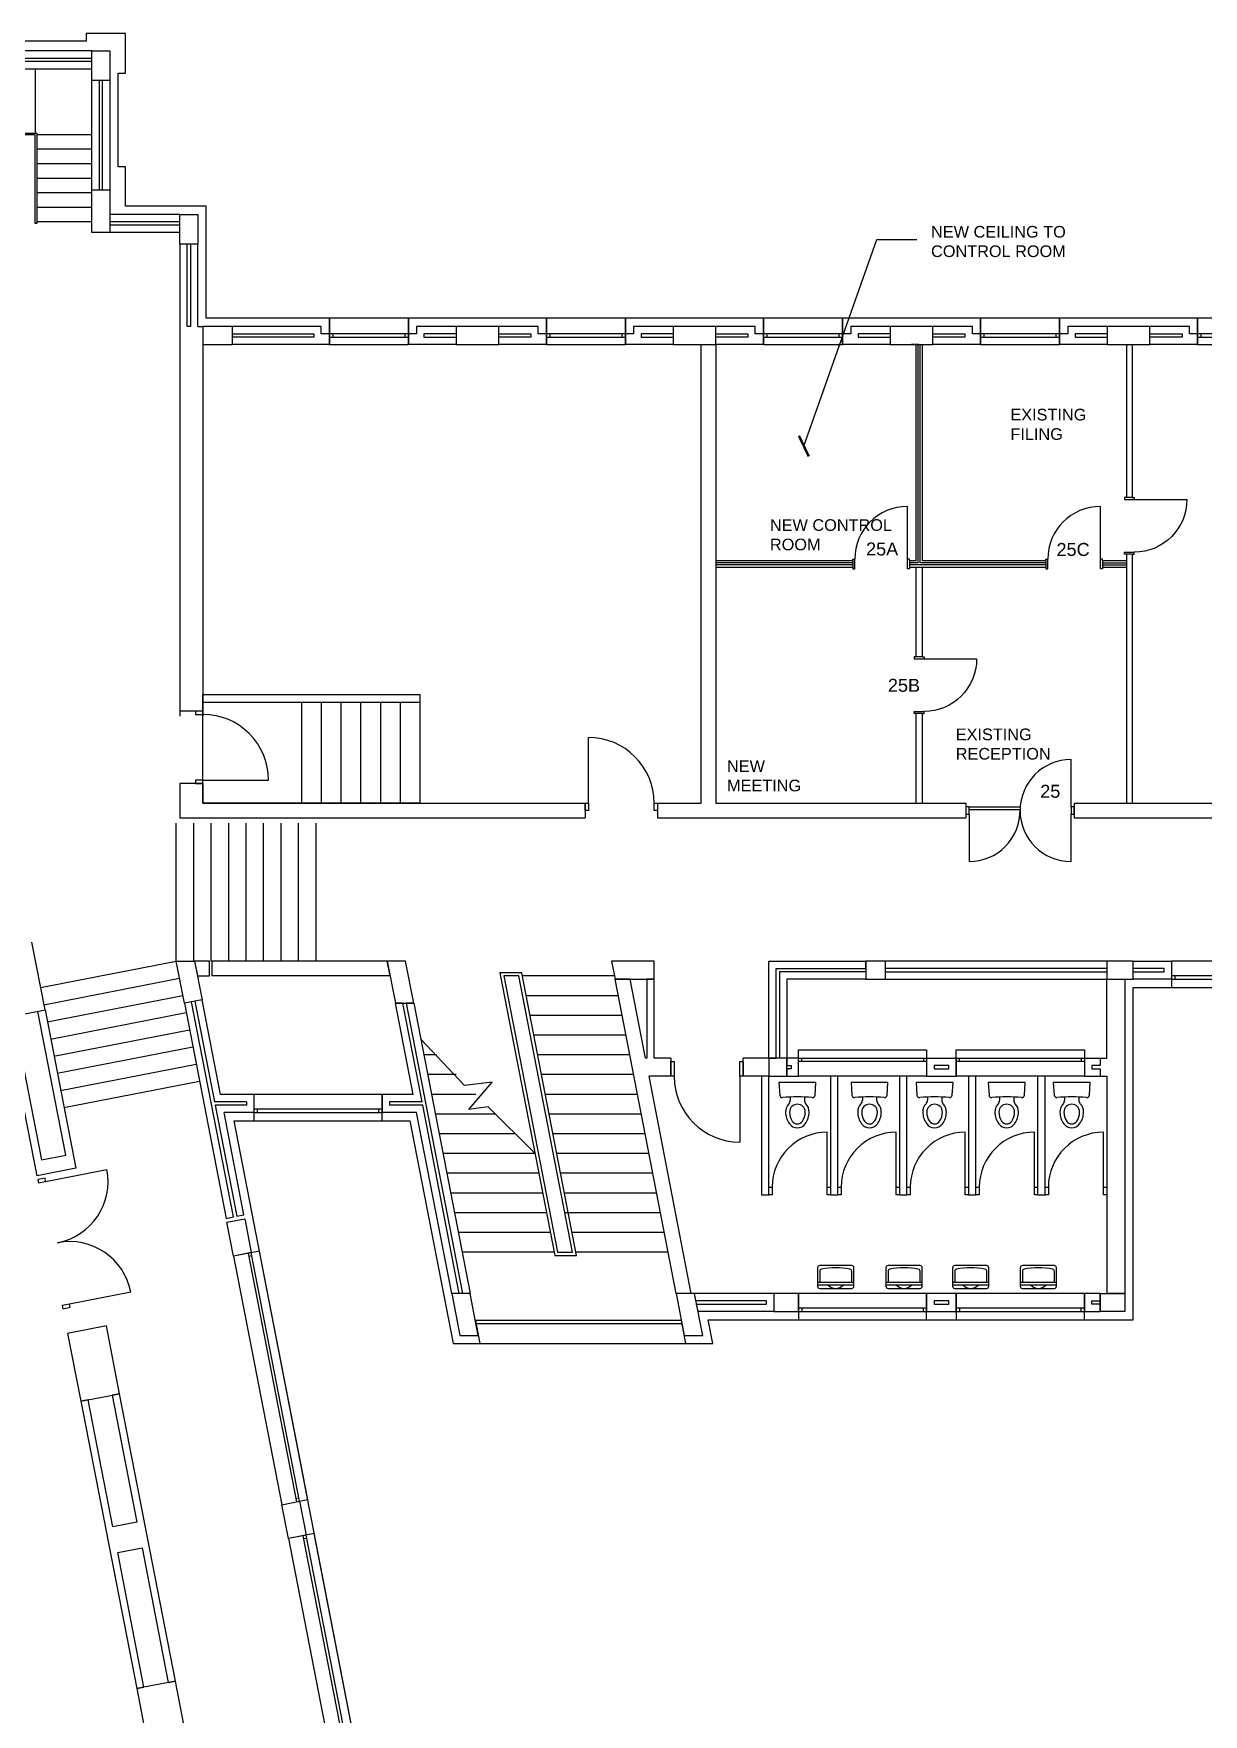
# Model space of a CAD drawing. Header units: millimetres. Extents: x -242071 to 82444, y -53139 to 112036.
# Drawn here: x 6939 to 25009, y 1732 to 27690 of the extents above; entities that cross this region are included whole.
import ezdxf

# ---------------------------------------------------------------- set-up
doc = ezdxf.new("R2010")
doc.units = ezdxf.units.MM
for name, color, linetype in [('Columns_conc_steel_timber', 5, 'Continuous'), ('Fixture_Sanitary', 2, 'Continuous'), ('Internal_partitions', 2, 'Continuous'), ('Office Number', 2, 'Continuous'), ('Open_stairs_and_ramps', 2, 'Continuous'), ('Text_Builders_work', 1, 'Continuous'), ('Text_Room_names_brickwork', 1, 'Continuous'), ('Walls_brick_block_etc', 3, 'Continuous'), ('Windows_and_doors_to_brickwork', 1, 'Continuous'), ('Windows_and_doors_to_partitions', 1, 'Continuous')]:
    doc.layers.add(name, color=color, linetype=linetype)
doc.styles.add('Text_Style_3_d7b89161-017f-4e9d-a07b-0b1ab719bac5', font='freehand')
doc.styles.add('Text_Style_5', font='arial.ttf')
doc.dimstyles.new('$DIM_Caddie', dxfattribs={"dimscale": 100, "dimtxt": 2.5, "dimasz": 3, "dimexe": 3, "dimexo": 0, "dimgap": 1, "dimtad": 1, "dimdec": 0, "dimzin": 0, "dimdsep": 46, "dimtxsty": 'Text_Style_3_d7b89161-017f-4e9d-a07b-0b1ab719bac5', "dimblk": 'ARCHTICK', "dimblk1": 'ARCHTICK', "dimblk2": 'ARCHTICK', "dimcen": 0.4, "dimclrd": 1, "dimclre": 1, "dimclrt": 2, "dimadec": 0, "dimazin": 0, "dimtfac": 0.5, "dimtdec": 0, "dimtix": 1, "dimtmove": 0, "dimatfit": 2, "dimldrblk": 'ARCHTICK', "dimfxl": 7, "dimfxlon": 1, "dimtfillclr": 1, "dimtolj": 1, "dimtzin": 0, "dimlwd": -3, "dimlwe": -3, "dimarcsym": 1})

# ---------------------------------------------------------------- blocks, each defined once
blk = doc.blocks.new('_ArchTick')
at = {"color": 0, "linetype": 'ByBlock', "const_width": 0.15}
blk.add_lwpolyline([(-0.5, -0.5), (0.5, 0.5)], dxfattribs=at)

msp = doc.modelspace()

# ---------------------------------------------------------------- linework, layer by layer
at = {"layer": 'Columns_conc_steel_timber', "color": 4, "linetype": 'Continuous'}
for p, q in [((9655.7, 13364.9), (9427.1, 13364.9)), ((9427.1, 13364.9), (9471.5, 13136.3)), ((9655.7, 13136.3), (9655.7, 13364.9)), ((9471.5, 13136.3), (9655.7, 13136.3)), ((8063.6, 7732.2), (7465.2, 7615.9)), ((9129.9, 2245.8), (8531.5, 2129.5))]:
    msp.add_line(p, q, dxfattribs=at)
for points in [[(8117.7, 26966.6), (7838.3, 26966.6), (7838.3, 27423.8), (8117.7, 27423.8), (8117.7, 26966.6)], [(8117.7, 24617.1), (7838.3, 24617.1), (7838.3, 25277.5), (8117.7, 25277.5), (8117.7, 24617.1)], [(9476.6, 24439.3), (9197.2, 24439.3), (9197.2, 24896.5), (9476.6, 24896.5), (9476.6, 24439.3)], [(10010, 22889.9), (10010, 23169.3), (9552.8, 23169.3), (9552.8, 22889.9), (10010, 22889.9)], [(14124.8, 22889.9), (14124.8, 23169.3), (13464.4, 23169.3), (13464.4, 22889.9), (14124.8, 22889.9)], [(17477.6, 22889.9), (17477.6, 23169.3), (16817.2, 23169.3), (16817.2, 22889.9), (17477.6, 22889.9)], [(20830.4, 22889.9), (20830.4, 23169.3), (20170, 23169.3), (20170, 22889.9), (20830.4, 22889.9)], [(24183.2, 22889.9), (24183.2, 23169.3), (23522.8, 23169.3), (23522.8, 22889.9), (24183.2, 22889.9)], [(6313.5, 13542.1), (6517.1, 12494.9), (7115.5, 12611.2), (6911.9, 13658.4)], [(9142.5, 13364.9), (9427.1, 13364.9), (9542.7, 12769.9), (9268.5, 12716.6), (9142.5, 13364.9)], [(12685.7, 13364.9), (12401.1, 13364.9), (12527.1, 12716.6), (12811.7, 12716.6), (12685.7, 13364.9)], [(16524.2, 13364.9), (15867.1, 13364.9), (15921.4, 13085.5), (16524.2, 13085.5), (16524.2, 13364.9)], [(20099.2, 13085.5), (20099.2, 13364.9), (19794.4, 13364.9), (19794.4, 13085.5), (20099.2, 13085.5)], [(23921.9, 13085.5), (23921.9, 13364.9), (23515.5, 13364.9), (23515.5, 13085.5), (23921.9, 13085.5)], [(18575.2, 11586.9), (18575.2, 11866.3), (18295.8, 11866.3), (18295.8, 11586.9), (18575.2, 11586.9)], [(9925.8, 9334), (10200.2, 9387.3), (10301.9, 8863.7), (10027.6, 8810.4), (9925.8, 9334)], [(13682.9, 8234.1), (13398.2, 8234.1), (13524.2, 7585.8), (13808.9, 7585.8), (13682.9, 8234.1)], [(17148.8, 8234.1), (16864.2, 8234.1), (16990.2, 7585.8), (17274.8, 7585.8), (17148.8, 8234.1)], [(18753, 7954.7), (18753, 8234.1), (18372, 8234.1), (18372, 7954.7), (18753, 7954.7)], [(23794.9, 7954.7), (23413.9, 7954.7), (23413.9, 8234.1), (23794.9, 8234.1), (23794.9, 7954.7)], [(7465.2, 7615.9), (7668.7, 6568.7), (8267.1, 6685), (8063.6, 7732.2)], [(10773.9, 4970.6), (11048.2, 5023.9), (11150, 4500.3), (10875.6, 4447), (10773.9, 4970.6)], [(8531.5, 2129.5), (8735, 1082.3), (9333.4, 1198.6), (9129.9, 2245.8)]]:
    msp.add_lwpolyline(points, dxfattribs=at)
at = {"layer": 'Fixture_Sanitary', "color": 1, "linetype": 'Continuous'}
for p, q in [((18452.3, 11489.6), (18464.6, 11296.1)), ((19566.4, 11489.6), (19578.8, 11296.1)), ((20571.4, 11489.6), (20583.7, 11296.1)), ((21685.5, 11489.6), (21697.9, 11296.1)), ((22690.4, 11489.6), (22702.8, 11296.1)), ((18627.3, 11267.1), (18627.3, 11216.2)), ((18847.3, 11267.1), (18847.3, 11216.2)), ((19741.4, 11267.1), (19741.4, 11216.2)), ((19961.4, 11267.1), (19961.4, 11216.2)), ((20746.4, 11267.1), (20746.4, 11216.2)), ((20966.4, 11267.1), (20966.4, 11216.2)), ((21860.5, 11267.1), (21860.5, 11216.2)), ((22080.5, 11267.1), (22080.5, 11216.2)), ((22865.4, 11267.1), (22865.4, 11216.2)), ((23085.4, 11267.1), (23085.4, 11216.2)), ((19049.4, 8630.2), (19049.4, 8342.8)), ((19576.5, 8663.2), (19082.4, 8663.2)), ((19082.4, 8577), (19082.4, 8408.6)), ((19576.5, 8408.6), (19576.5, 8577)), ((19609.4, 8342.8), (19609.4, 8630.2)), ((20104.9, 8630.2), (20104.9, 8342.8)), ((20632, 8663.2), (20137.9, 8663.2)), ((20137.9, 8577), (20137.9, 8408.6)), ((20632, 8408.6), (20632, 8577)), ((20664.9, 8342.8), (20664.9, 8630.2)), ((21134.6, 8630.2), (21134.6, 8342.8)), ((21661.6, 8663.2), (21167.5, 8663.2)), ((21167.5, 8577), (21167.5, 8408.6)), ((21661.6, 8408.6), (21661.6, 8577)), ((21694.6, 8342.8), (21694.6, 8630.2)), ((22179.8, 8630.2), (22179.8, 8342.8)), ((22706.8, 8663.2), (22212.7, 8663.2)), ((22212.7, 8577), (22212.7, 8408.6)), ((22706.8, 8408.6), (22706.8, 8577)), ((22739.8, 8342.8), (22739.8, 8630.2)), ((19049.4, 8408.6), (19609.4, 8408.6)), ((19609.4, 8359.2), (19049.4, 8359.2)), ((19082.4, 8309.8), (19576.5, 8309.8)), ((20104.9, 8408.6), (20664.9, 8408.6)), ((20664.9, 8359.2), (20104.9, 8359.2)), ((20137.9, 8309.8), (20632, 8309.8)), ((21134.6, 8408.6), (21694.6, 8408.6)), ((21694.6, 8359.2), (21134.6, 8359.2)), ((21167.5, 8309.8), (21661.6, 8309.8)), ((22179.8, 8408.6), (22739.8, 8408.6)), ((22739.8, 8359.2), (22179.8, 8359.2)), ((22212.7, 8309.8), (22706.8, 8309.8))]:
    msp.add_line(p, q, dxfattribs=at)
for points in [[(19009.9, 11296.1), (19022.3, 11489.6), (18452.3, 11489.6)], [(20124.1, 11296.1), (20136.4, 11489.6), (19566.4, 11489.6)], [(21129, 11296.1), (21141.4, 11489.6), (20571.4, 11489.6)], [(22243.2, 11296.1), (22255.5, 11489.6), (21685.5, 11489.6)], [(23248.1, 11296.1), (23260.4, 11489.6), (22690.4, 11489.6)]]:
    msp.add_lwpolyline(points, dxfattribs=at)
for centre, radius, start, end in [((18504.6, 11298.7), 40, 183.65683, 275.38944), ((18737.3, 8832.1), 2437.5, 84.60984, 95.3901), ((18547.3, 11216.2), 80, 316.37131, 0), ((18927.3, 11216.2), 80, 180, 223.62869), ((18970, 11298.7), 40, 264.61056, 356.3434), ((19618.7, 11298.7), 40, 183.65705, 275.39292), ((19851.4, 8832.1), 2437.5, 84.60978, 95.3901), ((19661.4, 11216.2), 80, 316.37131, 0), ((20041.4, 11216.2), 80, 180, 223.62869), ((20084.2, 11298.7), 40, 264.61404, 356.3434), ((20623.6, 11298.7), 40, 183.65683, 275.38596), ((20856.4, 8832.1), 2437.5, 84.60984, 95.39022), ((20666.4, 11216.2), 80, 316.37252, 0), ((21046.4, 11216.2), 80, 180, 223.62869), ((21089.1, 11298.7), 40, 264.61056, 356.34295), ((21737.8, 11298.7), 40, 183.65683, 275.38944), ((21970.5, 8832.1), 2437.5, 84.60984, 95.39016), ((21780.5, 11216.2), 80, 316.37252, 0), ((22160.5, 11216.2), 80, 180, 223.62748), ((22203.3, 11298.7), 40, 264.61056, 356.34317), ((22742.7, 11298.7), 40, 183.65683, 275.38944), ((22975.4, 8832.1), 2437.5, 84.60984, 95.39016), ((22785.4, 11216.2), 80, 316.37011, 0), ((23165.4, 11216.2), 80, 180, 223.62989), ((23208.2, 11298.7), 40, 264.61056, 356.34317), ((18737.3, 11035.1), 182.5, 136.36919, 180), ((18864, 11035.1), 309.2, 180, 216.62657), ((18737.3, 11035.1), 121, 0, 180), ((18874, 11035.1), 257.7, 180, 213.33015), ((18600.6, 11035.1), 257.7, 326.67015, 0), ((18610.6, 11035.1), 309.2, 323.3737, 0), ((18737.3, 11035.1), 182.5, 0, 43.62975), ((19851.4, 11035.1), 182.5, 136.36919, 180), ((19978.1, 11035.1), 309.2, 180, 216.62657), ((19851.4, 11035.1), 121, 0, 180), ((19988.2, 11035.1), 257.7, 180, 213.33015), ((19714.7, 11035.1), 257.7, 326.67015, 0), ((19724.8, 11035.1), 309.2, 323.37397, 0), ((19851.4, 11035.1), 182.5, 0, 43.62975), ((20856.4, 11035.1), 182.5, 136.36972, 180), ((20983, 11035.1), 309.2, 180, 216.62603), ((20856.4, 11035.1), 121, 0, 180), ((20993.1, 11035.1), 257.7, 180, 213.33015), ((20719.6, 11035.1), 257.7, 326.67015, 0), ((20729.7, 11035.1), 309.2, 323.3737, 0), ((20856.4, 11035.1), 182.5, 0, 43.63028), ((21970.5, 11035.1), 182.5, 136.36972, 180), ((22097.2, 11035.1), 309.2, 180, 216.62603), ((21970.5, 11035.1), 121, 0, 180), ((22107.3, 11035.1), 257.7, 180, 213.32985), ((21833.8, 11035.1), 257.7, 326.67015, 0), ((21843.8, 11035.1), 309.2, 323.3737, 0), ((21970.5, 11035.1), 182.5, 0, 43.63081), ((22975.4, 11035.1), 182.5, 136.37025, 180), ((23102.1, 11035.1), 309.2, 180, 216.6263), ((22975.4, 11035.1), 121, 0, 180), ((23112.2, 11035.1), 257.7, 180, 213.33045), ((22838.7, 11035.1), 257.7, 326.66985, 0), ((22848.8, 11035.1), 309.2, 323.37343, 0), ((22975.4, 11035.1), 182.5, 0, 43.63028), ((18737.3, 10940.9), 151.3, 216.62679, 270), ((18737.3, 10945.2), 94.1, 213.33172, 270), ((18737.3, 10945.2), 94.1, 270, 326.67073), ((18737.3, 10940.9), 151.3, 270, 323.37431), ((19851.4, 10940.9), 151.3, 216.62679, 270), ((19851.4, 10945.2), 94.1, 213.33172, 270), ((19851.4, 10945.2), 94.1, 270, 326.67073), ((19851.4, 10940.9), 151.3, 270, 323.37431), ((20856.4, 10940.9), 151.3, 216.62569, 270), ((20856.4, 10945.2), 94.1, 213.3309, 270), ((20856.4, 10945.2), 94.1, 270, 326.66992), ((20856.4, 10940.9), 151.3, 270, 323.37376), ((21970.5, 10940.9), 151.3, 216.62569, 270), ((21970.5, 10945.2), 94.1, 213.33008, 270), ((21970.5, 10945.2), 94.1, 270, 326.66992), ((21970.5, 10940.9), 151.3, 270, 323.37376), ((22975.4, 10940.9), 151.3, 216.62624, 270), ((22975.4, 10945.2), 94.1, 213.3309, 270), ((22975.4, 10945.2), 94.1, 270, 326.6691), ((22975.4, 10940.9), 151.3, 270, 323.37321), ((19082.4, 8630.2), 32.9, 90, 180), ((19115.3, 8577), 32.9, 100.84567, 180), ((19329.4, 7459), 1171.3, 79.15806, 100.84194), ((19543.6, 8577), 32.9, 0, 79.16267), ((19576.5, 8630.2), 32.9, 0, 90), ((20137.9, 8630.2), 32.9, 90, 180), ((20170.8, 8577), 32.9, 100.84567, 180), ((20384.9, 7459), 1171.3, 79.15806, 100.84205), ((20599.1, 8577), 32.9, 0, 79.1585), ((20632, 8630.2), 32.9, 0, 90), ((21167.5, 8630.2), 32.9, 90, 180), ((21200.5, 8577), 32.9, 100.8415, 180), ((21414.6, 7459), 1171.3, 79.15806, 100.84194), ((21628.7, 8577), 32.9, 0, 79.15433), ((21661.6, 8630.2), 32.9, 0, 90), ((22212.7, 8630.2), 32.9, 90, 180), ((22245.6, 8577), 32.9, 100.83733, 180), ((22459.8, 7459), 1171.3, 79.15806, 100.84194), ((22673.9, 8577), 32.9, 0, 79.1585), ((22706.8, 8630.2), 32.9, 0, 90), ((19082.4, 8342.8), 32.9, 180, 270), ((19329.4, 8469), 159.2, 223.6033, 316.39791), ((19576.5, 8342.8), 32.9, 270, 0), ((20137.9, 8342.8), 32.9, 180, 270), ((20384.9, 8469), 159.2, 223.6027, 316.3973), ((20632, 8342.8), 32.9, 270, 0), ((21167.5, 8342.8), 32.9, 180, 270), ((21414.6, 8469), 159.2, 223.60209, 316.3973), ((21661.6, 8342.8), 32.9, 270, 0), ((22212.7, 8342.8), 32.9, 180, 270), ((22459.8, 8469), 159.2, 223.6027, 316.3967), ((22706.8, 8342.8), 32.9, 270, 0)]:
    msp.add_arc(centre, radius, start, end, dxfattribs=at)
at = {"layer": 'Internal_partitions', "color": 1, "linetype": 'Continuous', "lineweight": -3}
for p, q in [((20568.2, 22889.9), (20568.2, 19549.9)), ((20603.2, 19514.9), (20603.2, 22889.9)), ((20633.2, 19514.9), (20633.2, 22889.9)), ((20668.2, 19549.9), (20668.2, 22889.9)), ((19591.2, 19549.9), (17477.6, 19549.9)), ((19591.2, 19514.9), (17477.6, 19514.9)), ((19591.2, 19484.9), (17477.6, 19484.9)), ((19591.2, 19549.9), (19591.2, 19449.9)), ((20568.2, 19549.9), (20468.2, 19549.9)), ((20468.2, 19549.9), (20468.2, 19449.9)), ((20603.2, 19514.9), (20468.2, 19514.9)), ((22573.2, 19484.9), (20468.2, 19484.9)), ((22573.2, 19514.9), (20633.2, 19514.9)), ((22573.2, 19549.9), (20668.2, 19549.9)), ((22573.2, 19549.9), (22573.2, 19449.9)), ((23820.2, 19549.9), (23450.2, 19549.9)), ((23450.2, 19549.9), (23450.2, 19449.9)), ((23450.2, 19514.9), (23820.2, 19514.9)), ((23450.2, 19484.9), (23820.2, 19484.9)), ((17477.6, 19449.9), (19591.2, 19449.9)), ((20468.2, 19449.9), (22573.2, 19449.9)), ((23450.2, 19449.9), (23820.2, 19449.9))]:
    msp.add_line(p, q, dxfattribs=at)
at = {"layer": 'Internal_partitions', "color": 2, "linetype": 'Continuous', "lineweight": -3}
for p, q in [((23820.2, 22889.9), (23820.2, 20526.9)), ((23910.2, 22889.9), (23910.2, 20526.9)), ((23910.2, 20526.9), (23820.2, 20526.9)), ((23820.2, 19649.9), (23820.2, 15804.6)), ((23910.2, 19649.9), (23820.2, 19649.9)), ((23910.2, 19649.9), (23910.2, 15804.6)), ((20568.2, 19449.9), (20568.2, 18065.7)), ((20668.2, 18065.7), (20668.2, 19449.9)), ((20668.2, 18065.7), (20568.2, 18065.7)), ((20568.2, 17188.7), (20568.2, 15804.6)), ((20668.2, 17188.7), (20568.2, 17188.7)), ((20668.2, 15804.6), (20668.2, 17188.7))]:
    msp.add_line(p, q, dxfattribs=at)
at = {"layer": 'Open_stairs_and_ramps', "color": 2, "linetype": 'Continuous'}
for p, q in [((6962, 27144.4), (6962, 26153.8)), ((7838.3, 26128.4), (6987.4, 26128.4)), ((7838.3, 25904), (6987.4, 25904)), ((7838.3, 25679.7), (6987.4, 25679.7)), ((7838.3, 25455.3), (6987.4, 25455.3)), ((7838.3, 25230.9), (6987.4, 25230.9)), ((7838.3, 25006.6), (6987.4, 25006.6)), ((7838.3, 24782.2), (6987.4, 24782.2)), ((9552.8, 17366.7), (12905.6, 17366.7)), ((11076.8, 17366.7), (11076.8, 15804.6)), ((11381.6, 17366.7), (11381.6, 15804.6)), ((11686.4, 17366.7), (11686.4, 15804.6)), ((11991.2, 17366.7), (11991.2, 15804.6)), ((12296, 17366.7), (12296, 15804.6)), ((12600.8, 17366.7), (12600.8, 15804.6)), ((15911.5, 13136.3), (14488.4, 13136.3)), ((15970.7, 12831.5), (14547.6, 12831.5)), ((16030, 12526.7), (14606.8, 12526.7)), ((16089.2, 12221.9), (14666.1, 12221.9)), ((13162.4, 11917.1), (12967.1, 11917.1)), ((16148.4, 11917.1), (14725.3, 11917.1)), ((13467.2, 11612.3), (13026.3, 11612.3)), ((16207.7, 11612.3), (14784.5, 11612.3)), ((13772, 11307.5), (13085.6, 11307.5)), ((16266.9, 11307.5), (14843.8, 11307.5)), ((14076.8, 11002.7), (13144.8, 11002.7)), ((16326.2, 11002.7), (14903, 11002.7)), ((14381.6, 10697.9), (13204, 10697.9)), ((16385.4, 10697.9), (14962.3, 10697.9)), ((14686.4, 10393.1), (13263.3, 10393.1)), ((16444.6, 10393.1), (15021.5, 10393.1)), ((14745.6, 10088.3), (13322.5, 10088.3)), ((16503.9, 10088.3), (15080.7, 10088.3)), ((14804.9, 9783.5), (13381.7, 9783.5)), ((16563.1, 9783.5), (15140, 9783.5)), ((14864.1, 9478.7), (13441, 9478.7)), ((16622.3, 9478.7), (15147.4, 9478.7)), ((14923.4, 9173.9), (13500.2, 9173.9)), ((16681.6, 9173.9), (15258.4, 9173.9)), ((14982.6, 8869.1), (13559.5, 8869.1)), ((16740.8, 8869.1), (15317.7, 8869.1))]:
    msp.add_line(p, q, dxfattribs=at)
at = {"layer": 'Open_stairs_and_ramps', "color": 2, "linetype": 'Continuous', "lineweight": -3}
for p, q in [((9142.5, 13364.9), (9142.5, 15498.5)), ((9412.5, 13364.9), (9412.5, 15498.5)), ((9682.5, 13364.9), (9682.5, 15498.5)), ((9952.5, 13364.9), (9952.5, 15498.5)), ((10222.5, 13364.9), (10222.5, 15498.5)), ((10492.5, 13364.9), (10492.5, 15498.5)), ((10762.5, 13364.9), (10762.5, 15498.5)), ((11032.5, 13364.9), (11032.5, 15498.5)), ((11302.5, 13364.9), (11302.5, 15498.5)), ((7048.1, 12957.9), (9142.5, 13364.9)), ((7099.6, 12692.8), (9194, 13099.8)), ((7151.1, 12427.8), (9245.5, 12834.8)), ((7202.6, 12162.7), (9297, 12569.8)), ((7254.1, 11897.7), (9348.5, 12304.7)), ((7305.6, 11632.7), (9400, 12039.7)), ((7357.1, 11367.6), (9451.5, 11774.6)), ((7408.6, 11102.6), (9503, 11509.6))]:
    msp.add_line(p, q, dxfattribs=at)
at = {"layer": 'Open_stairs_and_ramps', "color": 2, "linetype": 'Continuous'}
for points in [[(5882.5, 24782.2), (6733.4, 24782.2), (6733.4, 26153.8), (6987.4, 26153.8), (6987.4, 24756.8), (6962, 24756.8), (6962, 26128.4), (6758.8, 26128.4), (6758.8, 24756.8), (5882.5, 24756.8), (5882.5, 24782.2)], [(9552.8, 15804.6), (9552.8, 17481), (12905.6, 17481), (12905.6, 15804.6), (9552.8, 15804.6)], [(14478.5, 13187.1), (14143.4, 13187.1), (14992.5, 8818.3), (15327.5, 8818.3), (14478.5, 13187.1)], [(14436.6, 13136.3), (14205, 13136.3), (15034.3, 8869.1), (15265.9, 8869.1), (14436.6, 13136.3)], [(14686.4, 10393.1), (13959.2, 11114.2), (13663.4, 11072), (14022.6, 11497.9), (13595.8, 11444.2), (12920, 12159.5)]]:
    msp.add_lwpolyline(points, dxfattribs=at)
at = {"layer": 'Walls_brick_block_etc', "color": 3, "linetype": 'Continuous'}
for p, q in [((7838.3, 27423.8), (5882.5, 27423.8)), ((5882.5, 27309.5), (7838.3, 27309.5)), ((7838.3, 27258.7), (5882.5, 27258.7)), ((5882.5, 27144.4), (7838.3, 27144.4)), ((7838.3, 25277.5), (7838.3, 26966.6)), ((7952.6, 26966.6), (7952.6, 25277.5)), ((8003.4, 25277.5), (8003.4, 26966.6)), ((8117.7, 26966.6), (8117.7, 25277.5)), ((7952.6, 25277.5), (8003.4, 25277.5)), ((9603.6, 25023.5), (8359, 25023.5)), ((9603.6, 23296.3), (9603.6, 25023.5)), ((9197.2, 24896.5), (8117.7, 24896.5)), ((9197.2, 24782.2), (8117.7, 24782.2)), ((9197.2, 24731.4), (8117.7, 24731.4)), ((9197.2, 24617.1), (8117.7, 24617.1)), ((9197.2, 24439.3), (9197.2, 17149.6)), ((9476.6, 23169.3), (9476.6, 24439.3)), ((9476.6, 23169.3), (9552.8, 23169.3)), ((9552.8, 23169.3), (9552.8, 17149.6)), ((11508.6, 23296.3), (9603.6, 23296.3)), ((11508.6, 22889.9), (11508.6, 23296.3)), ((12727.8, 23296.3), (12727.8, 22889.9)), ((14861.4, 23296.3), (12727.8, 23296.3)), ((14861.4, 22889.9), (14861.4, 23296.3)), ((18214.2, 23296.3), (16080.6, 23296.3)), ((16080.6, 23296.3), (16080.6, 22889.9)), ((18214.2, 22889.9), (18214.2, 23296.3)), ((21567, 23296.3), (19433.4, 23296.3)), ((19433.4, 23296.3), (19433.4, 22889.9)), ((21567, 22889.9), (21567, 23296.3)), ((22786.2, 23296.3), (22786.2, 22889.9)), ((24919.8, 23296.3), (22786.2, 23296.3)), ((24919.8, 22889.9), (24919.8, 23296.3)), ((11508.6, 22889.9), (10010, 22889.9)), ((13464.4, 22889.9), (12727.8, 22889.9)), ((14861.4, 22889.9), (14124.8, 22889.9)), ((16817.2, 22889.9), (16080.6, 22889.9)), ((17249, 15804.6), (17249, 22889.9)), ((17477.6, 22889.9), (17477.6, 15804.6)), ((18214.2, 22889.9), (17477.6, 22889.9)), ((20170, 22889.9), (19433.4, 22889.9)), ((20614.5, 22889.9), (20500.2, 22889.9)), ((21567, 22889.9), (20830.4, 22889.9)), ((23522.8, 22889.9), (22786.2, 22889.9)), ((23795.9, 22889.9), (23910.2, 22889.9)), ((24919.8, 22889.9), (24183.2, 22889.9)), ((9552.8, 17227.1), (9197.2, 17227.1)), ((9552.8, 16109.4), (9197.2, 16109.4)), ((9197.2, 16109.4), (9197.2, 15576)), ((9552.8, 16109.4), (9552.8, 15804.6)), ((9197.2, 15576), (15458.3, 15576)), ((9552.8, 15804.6), (15458.3, 15804.6)), ((15458.3, 15804.6), (15458.3, 15576)), ((16575.9, 15804.6), (16575.9, 15576)), ((16575.9, 15804.6), (17249, 15804.6)), ((16575.9, 15576), (21338.4, 15576)), ((17477.6, 15804.6), (21338.4, 15804.6)), ((21338.4, 15804.6), (21338.4, 15576)), ((23014.8, 15804.6), (23014.8, 15576)), ((23014.8, 15804.6), (27040.7, 15804.6)), ((23014.8, 15576), (34749.6, 15576)), ((9693.8, 13364.9), (9693.8, 13136.3)), ((12401.1, 13364.9), (9693.8, 13364.9)), ((12445.5, 13136.3), (12401.1, 13364.9)), ((18295.8, 11866.3), (18295.8, 13364.9)), ((18295.8, 13364.9), (19794.4, 13364.9)), ((18410.1, 11866.3), (18410.1, 13250.6)), ((18410.1, 13250.6), (19794.4, 13250.6)), ((19794.4, 13250.6), (19794.4, 13364.9)), ((23515.5, 13364.9), (20099.2, 13364.9)), ((20099.2, 13250.6), (20099.2, 13364.9)), ((23515.5, 13250.6), (20099.2, 13250.6)), ((23515.5, 13364.9), (23515.5, 13250.6)), ((12445.5, 13136.3), (9693.8, 13136.3)), ((12445.5, 13136.3), (12445.5, 13136.3)), ((16154.3, 13085.5), (15921.4, 13085.5)), ((16864.2, 8234.1), (15921.4, 13085.5)), ((16391.2, 11866.3), (16154.3, 13085.5)), ((18460.9, 13199.8), (18460.9, 11866.3)), ((19794.4, 13199.8), (18460.9, 13199.8)), ((19794.4, 13085.5), (18575.2, 13085.5)), ((18575.2, 13085.5), (18575.2, 11866.3)), ((19794.4, 13199.8), (19794.4, 13085.5)), ((20099.2, 13085.5), (20099.2, 13199.8)), ((20099.2, 13199.8), (23515.5, 13199.8)), ((20099.2, 13085.5), (23515.5, 13085.5)), ((23515.5, 13199.8), (23515.5, 13085.5)), ((23515.5, 11866.3), (23515.5, 13085.5)), ((23794.9, 13085.5), (23794.9, 8234.1)), ((9542.7, 12769.9), (9430.5, 12748.1)), ((9430.5, 12748.1), (9732.7, 11193.2)), ((9827, 11307.5), (9542.7, 12769.9)), ((12800.9, 11307.5), (12527.1, 12716.6)), ((12643.5, 12716.6), (12527.1, 12716.6)), ((12939.6, 11193.2), (12643.5, 12716.6)), ((12811.7, 12716.6), (12695.2, 12716.6)), ((12695.2, 12716.6), (13566.4, 8234.1)), ((12811.7, 12716.6), (13682.9, 8234.1)), ((16409.9, 11866.3), (16391.2, 11866.3)), ((16782.5, 11866.3), (16524.2, 11866.3)), ((16782.5, 11866.3), (16782.5, 11586.9)), ((17900.1, 11586.9), (17900.1, 11866.3)), ((18295.8, 11866.3), (17900.1, 11866.3)), ((18295.8, 11866.3), (18410.1, 11866.3)), ((18575.2, 11866.3), (18460.9, 11866.3)), ((20734.2, 11866.3), (21191.4, 11866.3)), ((20734.2, 11866.3), (20734.2, 11586.9)), ((21191.4, 11866.3), (21191.4, 11586.9)), ((23172.6, 11866.3), (23172.6, 11586.9)), ((23172.6, 11866.3), (23515.5, 11866.3)), ((17097.1, 8234.1), (16445.5, 11586.9)), ((16782.5, 11586.9), (16445.5, 11586.9)), ((18295.8, 11586.9), (17900.1, 11586.9)), ((18181.5, 11586.9), (18181.5, 9758.1)), ((20734.2, 11586.9), (21191.4, 11586.9)), ((23172.6, 11586.9), (23515.5, 11586.9)), ((23515.5, 11586.9), (23515.5, 8234.1)), ((10228.1, 11193.2), (9732.7, 11193.2)), ((10342.4, 11307.5), (9827, 11307.5)), ((10228.1, 11193.2), (10228.1, 11142.4)), ((10342.4, 11307.5), (10342.4, 11028.1)), ((12323.6, 11307.5), (12323.6, 11028.1)), ((12800.9, 11307.5), (12323.6, 11307.5)), ((12437.9, 11193.2), (12437.9, 11142.4)), ((12939.6, 11193.2), (12437.9, 11193.2)), ((10228.1, 11142.4), (9742.6, 11142.4)), ((9742.6, 11142.4), (10076.6, 9424.3)), ((10342.4, 11028.1), (9881.3, 11028.1)), ((10188.7, 9446.1), (9881.3, 11028.1)), ((12855.2, 11028.1), (12323.6, 11028.1)), ((12949.5, 11142.4), (12437.9, 11142.4)), ((13398.2, 8234.1), (12855.2, 11028.1)), ((13514.7, 8234.1), (12949.5, 11142.4)), ((10076.6, 9424.3), (10188.7, 9446.1)), ((13514.7, 8234.1), (13398.2, 8234.1)), ((13682.9, 8234.1), (13566.4, 8234.1)), ((17097.1, 8234.1), (16864.2, 8234.1)), ((17171.1, 8119.8), (17148.8, 8234.1)), ((18372, 8234.1), (17148.8, 8234.1)), ((17203.1, 7954.7), (17180.9, 8069)), ((18372, 8234.1), (18372, 7954.7)), ((23413.9, 8119.8), (23413.9, 8234.1)), ((23413.9, 8234.1), (23413.9, 7954.7)), ((23794.9, 8234.1), (23515.5, 8234.1)), ((18372, 7954.7), (17203.1, 7954.7))]:
    msp.add_line(p, q, dxfattribs=at)
for points in [[(7749.4, 27690.5), (7749.4, 27576.2), (5971.4, 27576.2), (5971.4, 27690.5), (5361.8, 27690.5), (5361.8, 27423.8), (5139.6, 27423.8), (5139.6, 27144.4), (5361.8, 27144.4), (5361.8, 27080.9), (5476.1, 27080.9), (5476.1, 25023.5), (5361.8, 25023.5), (5361.8, 24617.1), (5603.1, 24617.1)], [(8359, 25023.5), (8359, 25633.1), (8244.7, 25633.1), (8244.7, 27080.9), (8359, 27080.9), (8359, 27690.5), (7749.4, 27690.5)], [(9362.3, 24439.3), (9362.3, 23169.3), (9311.5, 23169.3), (9311.5, 24439.3)], [(11508.6, 23055), (11381.6, 23055), (11381.6, 23169.3), (10010, 23169.3)], [(13464.4, 23169.3), (12854.8, 23169.3), (12854.8, 23055), (12727.8, 23055)], [(14861.4, 23055), (14734.4, 23055), (14734.4, 23169.3), (14124.8, 23169.3)], [(16817.2, 23169.3), (16207.6, 23169.3), (16207.6, 23055), (16080.6, 23055)], [(18214.2, 23055), (18087.2, 23055), (18087.2, 23169.3), (17477.6, 23169.3)], [(20170, 23169.3), (19560.4, 23169.3), (19560.4, 23055), (19433.4, 23055)], [(21567, 23055), (21440, 23055), (21440, 23169.3), (20830.4, 23169.3)], [(23522.8, 23169.3), (22913.2, 23169.3), (22913.2, 23055), (22786.2, 23055)], [(24919.8, 23055), (24792.8, 23055), (24792.8, 23169.3), (24183.2, 23169.3)], [(10010, 23055), (11267.3, 23055), (11267.3, 23004.2), (10010, 23004.2)], [(13464.4, 23055), (12969.1, 23055), (12969.1, 23004.2), (13464.4, 23004.2)], [(14124.8, 23055), (14620.1, 23055), (14620.1, 23004.2), (14124.8, 23004.2)], [(16817.2, 23055), (16321.9, 23055), (16321.9, 23004.2), (16817.2, 23004.2)], [(17477.6, 23055), (17972.9, 23055), (17972.9, 23004.2), (17477.6, 23004.2)], [(20170, 23055), (19674.7, 23055), (19674.7, 23004.2), (20170, 23004.2)], [(20830.4, 23055), (21325.7, 23055), (21325.7, 23004.2), (20830.4, 23004.2)], [(23522.8, 23055), (23027.5, 23055), (23027.5, 23004.2), (23522.8, 23004.2)], [(24183.2, 23055), (24678.5, 23055), (24678.5, 23004.2), (24183.2, 23004.2)], [(23921.9, 13364.9), (24515.6, 13364.9), (24515.6, 13085.5), (23921.9, 13085.5), (23921.9, 13199.8), (24401.3, 13199.8), (24401.3, 13250.6), (23921.9, 13250.6), (23921.9, 13364.9)], [(16524.2, 11866.3), (16524.2, 13085.5), (16409.9, 13085.5), (16409.9, 11866.3)], [(9268.5, 12716.6), (9914.4, 9392.8), (10026.6, 9414.6), (9380.7, 12738.4), (9268.5, 12716.6)], [(12257.4, -531.9), (10035.3, 10901.1), (12750.5, 10901.1), (13419.5, 7458.8), (17428.9, 7458.8), (17357.2, 7827.7), (23921.9, 7827.7), (23921.9, 12958.5), (27576.3, 12958.5)], [(7115.5, 12611.2), (7590.5, 10166.7), (6992.1, 10050.4), (6517.1, 12494.9), (6629.3, 12516.7), (7060.7, 10296.6), (7434.7, 10369.3), (7003.3, 12589.4)], [(18753, 11586.9), (18753, 11866.3), (18575.2, 11866.3), (18575.2, 11752), (18638.7, 11752), (18638.7, 11701.2), (18575.2, 11701.2), (18575.2, 11586.9), (18753, 11586.9)], [(21077.1, 11701.2), (21077.1, 11752), (20848.5, 11752), (20848.5, 11701.2), (21077.1, 11701.2)], [(23413.9, 11866.3), (23413.9, 11752), (23286.9, 11752), (23286.9, 11701.2), (23413.9, 11701.2), (23413.9, 11586.9)], [(18181.5, 9758.1), (18295.8, 9758.1), (18295.8, 11586.9)], [(19362.6, 9758.1), (19362.6, 11586.9), (19248.3, 11586.9), (19248.3, 9758.1), (19362.6, 9758.1)], [(20429.4, 9758.1), (20429.4, 11586.9), (20315.1, 11586.9), (20315.1, 9758.1), (20429.4, 9758.1)], [(21496.2, 9758.1), (21496.2, 11586.9), (21381.9, 11586.9), (21381.9, 9758.1), (21496.2, 9758.1)], [(22563, 9758.1), (22563, 11586.9), (22448.7, 11586.9), (22448.7, 9758.1), (22563, 9758.1)], [(17180.9, 8069), (18257.7, 8069), (18257.7, 8119.8), (17171.1, 8119.8)], [(21191.4, 7954.7), (21191.4, 8234.1), (20734.2, 8234.1), (20734.2, 7954.7), (21191.4, 7954.7)], [(21077.1, 8069), (21077.1, 8119.8), (20848.5, 8119.8), (20848.5, 8069), (21077.1, 8069)], [(23413.9, 8234.1), (23172.6, 8234.1), (23172.6, 7954.7), (23413.9, 7954.7), (23413.9, 8069), (23286.9, 8069), (23286.9, 8119.8), (23413.9, 8119.8)], [(9129.9, 2245.8), (8267.1, 6685), (8154.9, 6663.2), (8536.1, 4701.7), (8162.1, 4629), (7780.9, 6590.5), (7668.7, 6568.7), (8531.5, 2129.5), (8643.7, 2151.3), (8239.7, 4230.1), (8613.7, 4302.8), (9017.7, 2224), (9129.9, 2245.8)]]:
    msp.add_lwpolyline(points, dxfattribs=at)
at = {"layer": 'Windows_and_doors_to_brickwork', "color": 1, "linetype": 'Continuous'}
for p, q in [((12727.8, 23055), (11508.6, 23055)), ((11508.6, 23004.2), (12727.8, 23004.2)), ((11559.4, 23055), (11559.4, 23004.2)), ((12677, 23004.2), (12677, 23055)), ((16080.6, 23055), (14861.4, 23055)), ((14861.4, 23004.2), (16080.6, 23004.2)), ((14912.2, 23055), (14912.2, 23004.2)), ((16029.8, 23004.2), (16029.8, 23055)), ((19433.4, 23055), (18214.2, 23055)), ((18214.2, 23004.2), (19433.4, 23004.2)), ((18265, 23055), (18265, 23004.2)), ((19382.6, 23004.2), (19382.6, 23055)), ((22786.2, 23055), (21567, 23055)), ((21567, 23004.2), (22786.2, 23004.2)), ((21617.8, 23055), (21617.8, 23004.2)), ((22735.4, 23004.2), (22735.4, 23055)), ((26139, 23055), (24919.8, 23055)), ((24919.8, 23004.2), (26139, 23004.2)), ((24970.6, 23055), (24970.6, 23004.2)), ((22964, 15747.4), (22964, 16477.7)), ((21389.2, 15633.1), (21389.2, 14902.9)), ((22964, 14902.9), (22964, 15633.1)), ((27119.1, 13136.3), (24515.6, 13136.3)), ((24515.6, 13085.5), (27119.1, 13085.5)), ((24566.4, 13136.3), (24566.4, 13085.5)), ((18753, 11866.3), (20734.2, 11866.3)), ((20734.2, 11815.5), (18753, 11815.5)), ((18803.8, 11815.5), (18803.8, 11866.3)), ((20683.4, 11866.3), (20683.4, 11815.5)), ((21191.4, 11866.3), (23172.6, 11866.3)), ((23172.6, 11815.5), (21191.4, 11815.5)), ((21242.2, 11815.5), (21242.2, 11866.3)), ((23121.8, 11866.3), (23121.8, 11815.5)), ((12323.6, 11078.9), (10342.4, 11078.9)), ((10342.4, 11028.1), (12323.6, 11028.1)), ((10393.2, 11078.9), (10393.2, 11028.1)), ((12272.8, 11028.1), (12272.8, 11078.9)), ((10252, 8854), (10998.3, 5014.2)), ((11048.2, 5023.9), (10301.9, 8863.7)), ((10311.6, 8813.8), (10261.7, 8804.1)), ((20734.2, 8005.5), (18753, 8005.5)), ((18753, 7954.7), (20734.2, 7954.7)), ((18803.8, 8005.5), (18803.8, 7954.7)), ((20683.4, 7954.7), (20683.4, 8005.5)), ((23172.6, 8005.5), (21191.4, 8005.5)), ((21191.4, 7954.7), (23172.6, 7954.7)), ((21242.2, 8005.5), (21242.2, 7954.7)), ((23121.8, 7954.7), (23121.8, 8005.5)), ((16955.6, 7763.6), (13774.3, 7763.6)), ((10988.6, 5064.1), (11038.5, 5073.8)), ((11100, 4490.6), (11846.2, 650.8)), ((11159.6, 4450.4), (11109.7, 4440.7)), ((11896.1, 660.5), (11149.9, 4500.3))]:
    msp.add_line(p, q, dxfattribs=at)
at = {"layer": 'Windows_and_doors_to_brickwork', "color": 2, "linetype": 'Continuous'}
for p, q in [((15509.1, 15804.6), (15509.1, 16820.6)), ((9552.8, 16160.2), (10568.8, 16160.2)), ((17849.3, 11586.9), (17849.3, 10570.9)), ((19197.5, 9872.4), (19197.5, 10723.3)), ((20264.3, 9872.4), (20264.3, 10723.3)), ((21331.1, 9872.4), (21331.1, 10723.3)), ((22397.9, 9872.4), (22397.9, 10723.3)), ((23464.7, 9872.4), (23464.7, 10723.3)), ((7125.4, 9963.5), (8072.9, 10147.6)), ((8441.2, 8252.7), (7493.7, 8068.6))]:
    msp.add_line(p, q, dxfattribs=at)
at = {"layer": 'Windows_and_doors_to_brickwork', "color": 1, "linetype": 'Continuous', "lineweight": -3}
for p, q in [((21389.2, 15747.4), (22176.6, 15747.4)), ((21389.2, 15707.4), (22176.6, 15707.4)), ((22176.6, 15747.4), (22176.6, 15707.4))]:
    msp.add_line(p, q, dxfattribs=at)
at = {"layer": 'Windows_and_doors_to_brickwork', "color": 1, "linetype": 'Continuous'}
for points in [[(11508.6, 23296.3), (11508.6, 22889.9), (12727.8, 22889.9), (12727.8, 23296.3), (11508.6, 23296.3)], [(14861.4, 23296.3), (14861.4, 22889.9), (16080.6, 22889.9), (16080.6, 23296.3), (14861.4, 23296.3)], [(18214.2, 23296.3), (18214.2, 22889.9), (19433.4, 22889.9), (19433.4, 23296.3), (18214.2, 23296.3)], [(21567, 23296.3), (21567, 22889.9), (22786.2, 22889.9), (22786.2, 23296.3), (21567, 23296.3)], [(24919.8, 23296.3), (24919.8, 22889.9), (26139, 22889.9), (26139, 23296.3), (24919.8, 23296.3)], [(21338.4, 15747.4), (21338.4, 15633.1), (21389.2, 15633.1), (21389.2, 15747.4), (21338.4, 15747.4)], [(22964, 15747.4), (22964, 15633.1), (23014.8, 15633.1), (23014.8, 15747.4), (22964, 15747.4)], [(27119.1, 12958.5), (27119.1, 13364.9), (24515.6, 13364.9), (24515.6, 12958.5), (27119.1, 12958.5)], [(20734.2, 11993.3), (20734.2, 11586.9), (18753, 11586.9), (18753, 11993.3), (20734.2, 11993.3)], [(23172.6, 11993.3), (23172.6, 11586.9), (21191.4, 11586.9), (21191.4, 11993.3), (23172.6, 11993.3)], [(12323.6, 10901.1), (12323.6, 11307.5), (10342.4, 11307.5), (10342.4, 10901.1), (12323.6, 10901.1)], [(10426.5, 8887.9), (10027.6, 8810.4), (10773.9, 4970.6), (11172.8, 5048.1), (10426.5, 8887.9)], [(20734.2, 7827.7), (20734.2, 8234.1), (18753, 8234.1), (18753, 7827.7), (20734.2, 7827.7)], [(23172.6, 7827.7), (23172.6, 8234.1), (21191.4, 8234.1), (21191.4, 7827.7), (23172.6, 7827.7)], [(16945.8, 7814.4), (13764.4, 7814.4), (13833.5, 7458.8), (17014.9, 7458.8), (16945.8, 7814.4)], [(11274.6, 4524.5), (10875.6, 4447), (11621.8, 607.2), (12020.8, 684.8), (11274.6, 4524.5)]]:
    msp.add_lwpolyline(points, dxfattribs=at)
at = {"layer": 'Windows_and_doors_to_brickwork', "color": 2, "linetype": 'Continuous'}
for points in [[(9552.8, 17176.2), (9552.8, 17227), (9438.5, 17227), (9438.5, 17176.2), (9552.8, 17176.2)], [(9552.8, 16109.4), (9552.8, 16160.2), (9438.5, 16160.2), (9438.5, 16109.4), (9552.8, 16109.4)], [(15458.3, 15804.6), (15509.1, 15804.6), (15509.1, 15690.3), (15458.3, 15690.3), (15458.3, 15804.6)], [(16525.1, 15804.6), (16575.9, 15804.6), (16575.9, 15690.3), (16525.1, 15690.3), (16525.1, 15804.6)], [(16833.3, 11586.9), (16782.5, 11586.9), (16782.5, 11815.5), (16833.3, 11815.5), (16833.3, 11586.9)], [(17900.1, 11586.9), (17849.3, 11586.9), (17849.3, 11815.5), (17900.1, 11815.5), (17900.1, 11586.9)], [(7115.7, 10013.4), (7003.5, 9991.6), (7013.2, 9941.7), (7125.4, 9963.5), (7115.7, 10013.4)], [(18346.6, 9758.1), (18295.8, 9758.1), (18295.8, 9872.4), (18346.6, 9872.4), (18346.6, 9758.1)], [(19248.3, 9758.1), (19197.5, 9758.1), (19197.5, 9872.4), (19248.3, 9872.4), (19248.3, 9758.1)], [(19413.4, 9758.1), (19362.6, 9758.1), (19362.6, 9872.4), (19413.4, 9872.4), (19413.4, 9758.1)], [(20315.1, 9758.1), (20264.3, 9758.1), (20264.3, 9872.4), (20315.1, 9872.4), (20315.1, 9758.1)], [(20480.2, 9758.1), (20429.4, 9758.1), (20429.4, 9872.4), (20480.2, 9872.4), (20480.2, 9758.1)], [(21381.9, 9758.1), (21331.1, 9758.1), (21331.1, 9872.4), (21381.9, 9872.4), (21381.9, 9758.1)], [(21547, 9758.1), (21496.2, 9758.1), (21496.2, 9872.4), (21547, 9872.4), (21547, 9758.1)], [(22448.7, 9758.1), (22397.9, 9758.1), (22397.9, 9872.4), (22448.7, 9872.4), (22448.7, 9758.1)], [(22613.8, 9758.1), (22563, 9758.1), (22563, 9872.4), (22613.8, 9872.4), (22613.8, 9758.1)], [(23515.5, 9758.1), (23464.7, 9758.1), (23464.7, 9872.4), (23515.5, 9872.4), (23515.5, 9758.1)], [(7493.7, 8068.6), (7381.5, 8046.7), (7391.2, 7996.9), (7503.4, 8018.7), (7493.7, 8068.6)]]:
    msp.add_lwpolyline(points, dxfattribs=at)
for centre, radius, start, end in [((9552.8, 16160.2), 1016, 0, 90), ((15509.1, 15804.6), 1016, 0, 90), ((17849.3, 11586.9), 1016, 180, 270), ((19197.5, 9872.4), 850.9, 90, 180), ((20264.3, 9872.4), 850.9, 90, 180), ((21331.1, 9872.4), 850.9, 90, 180), ((22397.9, 9872.4), 850.9, 90, 180), ((23464.7, 9872.4), 850.9, 90, 180), ((7125.4, 9963.5), 965.2, 280.99795, 10.99793), ((7493.7, 8068.6), 965.2, 10.99793, 100.99789)]:
    msp.add_arc(centre, radius, start, end, dxfattribs=at)
at = {"layer": 'Windows_and_doors_to_brickwork', "color": 1, "linetype": 'Continuous'}
for centre, start, end in [((22964, 15690.3), 90, 270), ((21389.2, 15690.3), 270, 1.2488)]:
    msp.add_arc(centre, 787.4, start, end, dxfattribs=at)
at = {"layer": 'Windows_and_doors_to_partitions', "color": 1, "linetype": 'Continuous', "lineweight": -3}
for p, q in [((23790.2, 20526.9), (23790.2, 20494.9)), ((23820.2, 20526.9), (23790.2, 20526.9)), ((23910.2, 20526.9), (23940.2, 20526.9)), ((23940.2, 20526.9), (23940.2, 20494.9)), ((20436.2, 19574.9), (20436.2, 20387.9)), ((23418.2, 19574.9), (23418.2, 20387.9)), ((23790.2, 20494.9), (23940.2, 20494.9)), ((23940.2, 20494.9), (24753.2, 20494.9)), ((19591.2, 19574.9), (19623.2, 19574.9)), ((19591.2, 19549.9), (19591.2, 19574.9)), ((19623.2, 19424.9), (19623.2, 19574.9)), ((20468.2, 19574.9), (20436.2, 19574.9)), ((20436.2, 19424.9), (20436.2, 19574.9)), ((20468.2, 19549.9), (20468.2, 19574.9)), ((22573.2, 19574.9), (22605.2, 19574.9)), ((22573.2, 19549.9), (22573.2, 19574.9)), ((22605.2, 19424.9), (22605.2, 19574.9)), ((23450.2, 19574.9), (23418.2, 19574.9)), ((23418.2, 19424.9), (23418.2, 19574.9)), ((23450.2, 19549.9), (23450.2, 19574.9)), ((23790.2, 19649.9), (23790.2, 19681.9)), ((23790.2, 19681.9), (23940.2, 19681.9)), ((23820.2, 19649.9), (23790.2, 19649.9)), ((23910.2, 19649.9), (23940.2, 19649.9)), ((23940.2, 19649.9), (23940.2, 19681.9)), ((19591.2, 19449.9), (19591.2, 19424.9)), ((19591.2, 19424.9), (19623.2, 19424.9)), ((20468.2, 19424.9), (20436.2, 19424.9)), ((20468.2, 19449.9), (20468.2, 19424.9)), ((22573.2, 19449.9), (22573.2, 19424.9)), ((22573.2, 19424.9), (22605.2, 19424.9)), ((23450.2, 19424.9), (23418.2, 19424.9)), ((23450.2, 19449.9), (23450.2, 19424.9)), ((20543.2, 18065.7), (20543.2, 18033.7)), ((20568.2, 18065.7), (20543.2, 18065.7)), ((20543.2, 18033.7), (20693.2, 18033.7)), ((20668.2, 18065.7), (20693.2, 18065.7)), ((20693.2, 18065.7), (20693.2, 18033.7)), ((20693.2, 18033.7), (21506.2, 18033.7)), ((20543.2, 17188.7), (20543.2, 17220.7)), ((20543.2, 17220.7), (20693.2, 17220.7)), ((20568.2, 17188.7), (20543.2, 17188.7)), ((20668.2, 17188.7), (20693.2, 17188.7)), ((20693.2, 17188.7), (20693.2, 17220.7))]:
    msp.add_line(p, q, dxfattribs=at)
for centre in [(20436.2, 19574.9), (23418.2, 19574.9)]:
    msp.add_arc(centre, 813, 90, 180, dxfattribs=at)
at = {"layer": 'Windows_and_doors_to_partitions', "color": 1, "linetype": 'Continuous', "lineweight": -3, "extrusion": (0, 0, -1)}
for centre in [(-23940.2, 20494.9), (-20693.2, 18033.7)]:
    msp.add_arc(centre, 813, 180, 270, dxfattribs=at)

# ---------------------------------------------------------------- texts
at = {"layer": 'Office Number', "color": 1, "linetype": 'Continuous', "char_height": 200, "attachment_point": 5, "style": 'Text_Style_5'}
for s, insert in [('25A', (20046.3, 19729.5)), ('25C', (22995.8, 19722.2)), ('25B', (20383.8, 17623.8)), ('25', (22643.6, 15987.6))]:
    msp.add_mtext(s, dxfattribs=dict(at, insert=insert))
at = {"layer": 'Text_Builders_work', "color": 1, "linetype": 'Continuous', "insert": (20802.2, 24719.8), "char_height": 180, "attachment_point": 1, "style": 'Text_Style_5'}
msp.add_mtext('NEW CEILING TO\\PCONTROL ROOM', dxfattribs=at)
at = {"layer": 'Text_Room_names_brickwork', "color": 1, "char_height": 180, "width": 3343.834, "attachment_point": 1, "style": 'Text_Style_5'}
for s, insert in [('EXISTING\\PFILING', (22027.6, 21895.9)), ('NEW CONTROL\\PROOM', (18312.9, 20190.3)), ('EXISTING\\PRECEPTION', (21183.1, 16957.8)), ('NEW\\PMEETING', (17650, 16467.6))]:
    msp.add_mtext(s, dxfattribs=dict(at, insert=insert))

# ---------------------------------------------------------------- leaders
at = {"layer": 'Text_Builders_work', "color": 1, "linetype": 'Continuous', "lineweight": -3}
msp.add_leader([(18837, 21319.9), (19962.2, 24512.4), (20584.2, 24512.4)], dimstyle='$DIM_Caddie', override={"dimscale": 100, "dimasz": 2.5, "dimclrd": 1}, dxfattribs=at)

doc.saveas('drawing.dxf')
